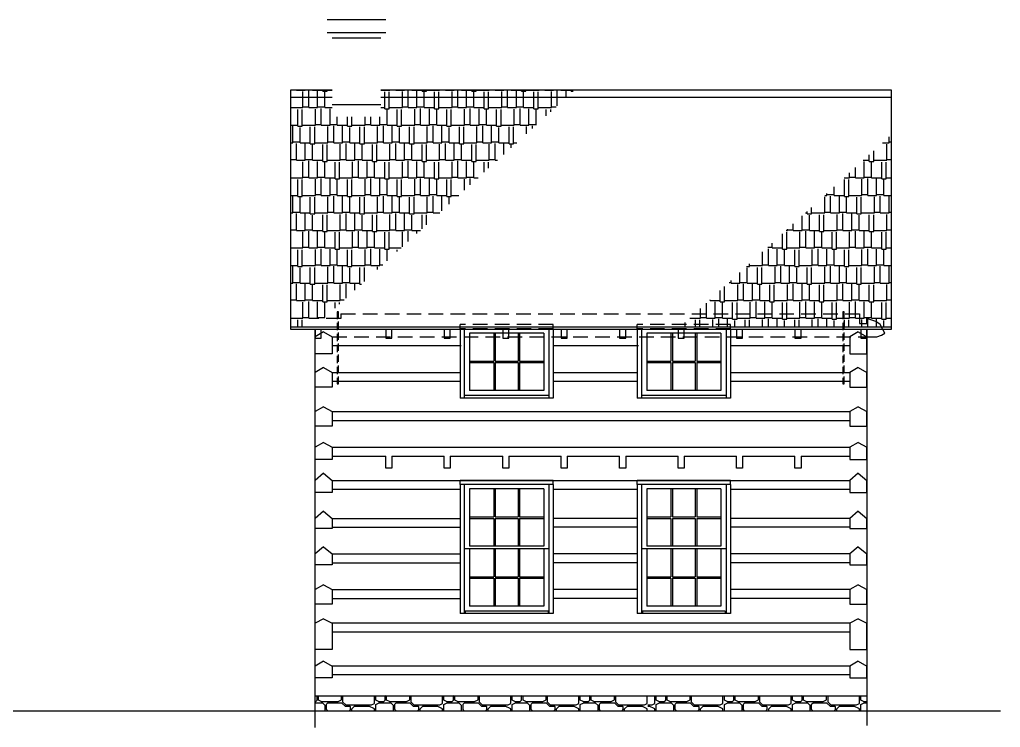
# Model space of a CAD drawing. Header units: inches. Extents: x 2562 to 6862, y -878 to 3696.
# Drawn here: x 5945.2 to 6347.8, y 3396.1 to 3686.5 of the extents above; entities that cross this region are included whole.
import ezdxf

# ---------------------------------------------------------------- set-up
doc = ezdxf.new("R2010")
doc.units = ezdxf.units.IN
doc.header["$LTSCALE"] = 48
doc.header["$MEASUREMENT"] = 0
doc.linetypes.add('HIDDEN2', pattern=[0.1875, 0.125, -0.0625])
doc.linetypes.add('Hidden4', pattern=[0.09375, 0.0625, -0.03125])
for name, color, linetype in [('A-Hatch', 9, 'Continuous'), ('A-p1', 9, 'Continuous'), ('A-p1-hatch', 9, 'Continuous'), ('A-p2', 200, 'Continuous'), ('A-p3', 1, 'Continuous'), ('A-p4', 2, 'Continuous'), ('A-p6', 3, 'Continuous'), ('A-p7', 42, 'Continuous'), ('A-Wall-N', 43, 'Continuous')]:
    doc.layers.add(name, color=color, linetype=linetype)

msp = doc.modelspace()

# ---------------------------------------------------------------- hatches: boundary and pattern name
at = {"layer": 'A-Hatch'}
h = msp.add_hatch(dxfattribs=at)
h.set_pattern_fill('AR-RSHKE', color=256, scale=0.6)
h.paths.add_polyline_path([(6169.84, 3654.76), (6093.49, 3654.76), (6093.49, 3646.64), (6073.49, 3646.64), (6073.49, 3654.76), (6056.49, 3654.76), (6056.49, 3560.31), (6066.14, 3560.31), (6066.49, 3560.63), (6066.49, 3563.84), (6070.01, 3563.84)])
h.paths.add_polyline_path([(6173.13, 3657.76), (6093.49, 3657.76), (6093.49, 3654.76), (6169.84, 3654.76)])
h.paths.add_polyline_path([(6073.49, 3657.76), (6056.49, 3657.76), (6056.49, 3654.76), (6073.49, 3654.76)])
h.paths.add_polyline_path([(6302.99, 3601.72), (6261.78, 3601.72), (6222.39, 3565.84), (6302.99, 3565.84)])
h.paths.add_polyline_path([(6302.99, 3639.24), (6261.78, 3601.72), (6302.99, 3601.72)])
h.paths.add_polyline_path([(6289.99, 3565.84), (6222.39, 3565.84), (6217.45, 3561.34), (6236.99, 3561.34), (6236.99, 3560.31), (6299.12, 3560.31), (6298.52, 3561.41), (6296.75, 3562.63), (6292.99, 3563.84), (6292.99, 3561.84), (6289.99, 3561.84)])
h.paths.add_polyline_path([(6302.99, 3565.84), (6289.99, 3565.84), (6289.99, 3561.84), (6292.99, 3561.84), (6292.99, 3563.84), (6296.75, 3562.63), (6298.52, 3561.41), (6299.12, 3560.31), (6302.99, 3560.31)])
h.paths.add_polyline_path([(6236.99, 3561.34), (6217.45, 3561.34), (6216.33, 3560.31), (6236.99, 3560.31)])
at = {"layer": 'A-p1-hatch'}
h = msp.add_hatch(dxfattribs=at)
h.set_pattern_fill('RRUB', color=256, scale=2.8)
h.set_pattern_definition([(0, (9834.67, 3315.422), (0, 28), [6.72, -21.28]), (135, (9834.67, 3315.422), (-2e-15, -28), [1.58392, -38.01406]), (90, (9833.55, 3316.542), (28, -2e-15), [3.08, -24.92]), (45, (9833.55, 3319.622), (2e-15, 28), [1.58392, -38.01406]), (0, (9834.67, 3320.742), (0, 28), [5.88, -22.12]), (153.43495, (9842.791, 3319.622), (28, 9e-08), [2.5044, -60.1055]), (90, (9842.79, 3316.822), (28, -2e-15), [2.8, -25.2]), (45, (9841.39, 3315.422), (2e-15, 28), [1.9799, -37.61808]), (0, (9844.75, 3317.662), (0, 28), [4.76, -23.24]), (153.43495, (9844.751, 3317.662), (28, 9e-08), [1.56525, -61.04466]), (90, (9843.35, 3318.362), (28, -2e-15), [3.08, -24.92]), (26.56505, (9843.351, 3321.442), (28, -9e-08), [1.56525, -61.04466]), (0, (9844.75, 3322.142), (0, 28), [4.76, -23.24]), (135, (9850.63, 3321.022), (-2e-15, -28), [1.58392, -38.01406]), (90, (9850.63, 3318.782), (28, -2e-15), [2.24, -25.76]), (45, (9849.51, 3317.662), (2e-15, 28), [1.58392, -38.01406]), (90, (9849.79, 3314.302), (28, -2e-15), [3.08, -24.92]), (26.56505, (9849.791, 3317.382), (28, -9e-08), [1.8783, -60.7316]), (0, (9851.47, 3318.222), (0, 28), [8.96, -19.04]), (135, (9860.99, 3317.662), (-2e-15, -28), [0.79196, -38.80602]), (90, (9860.99, 3314.582), (28, -2e-15), [3.08, -24.92]), (26.56505, (9859.871, 3314.022), (28, -9e-08), [1.2522, -61.3577]), (0, (9850.07, 3314.022), (0, 28), [9.8, -18.2]), (135, (9850.07, 3314.022), (-2e-15, -28), [0.39598, -39.202]), (0, (9851.75, 3318.782), (0, 28), [8.68, -19.32]), (135, (9851.75, 3318.782), (-2e-15, -28), [0.79196, -38.80602]), (90, (9851.19, 3319.342), (28, -2e-15), [2.24, -25.76]), (45, (9851.19, 3321.582), (2e-15, 28), [0.79196, -38.80602]), (0, (9851.75, 3322.142), (0, 28), [5.6, -22.4]), (135, (9858.75, 3320.742), (-2e-15, -28), [1.9799, -37.61808]), (0, (9858.75, 3320.742), (0, 28), [1.96, -26.04]), (135, (9860.99, 3320.462), (-2e-15, -28), [0.39598, -39.202]), (90, (9860.99, 3319.342), (28, -2e-15), [1.12, -26.88]), (45, (9860.43, 3318.782), (2e-15, 28), [0.79196, -38.80602]), (0, (9831.03, 3321.302), (0, 28), [10.64, -17.36]), (135, (9831.03, 3321.302), (-2e-15, -28), [1.58392, -38.01406]), (90, (9829.91, 3322.422), (28, -2e-15), [5.04, -22.96]), (45, (9829.91, 3327.462), (2e-15, 28), [0.79196, -38.80602]), (0, (9830.47, 3328.022), (0, 28), [9.8, -18.2]), (153.43495, (9842.791, 3326.762), (28, 9e-08), [2.81745, -59.79246]), (90, (9842.79, 3321.862), (28, -2e-15), [4.9, -23.1]), (26.56505, (9841.671, 3321.302), (28, -9e-08), [1.2522, -61.3577]), (0, (9844.47, 3322.702), (0, 28), [2.24, -25.76]), (153.43495, (9844.471, 3322.702), (28, 9e-08), [1.2522, -61.3577]), (90, (9843.35, 3323.262), (28, -2e-15), [1.68, -26.32]), (63.43495, (9843.351, 3324.942), (-9e-08, 28), [0.6261, -61.9838]), (0, (9843.63, 3325.502), (0, 28), [3.08, -24.92]), (135, (9847.27, 3324.942), (-2e-15, -28), [0.79196, -38.80602]), (90, (9847.27, 3323.262), (28, -2e-15), [1.68, -26.32]), (45, (9846.71, 3322.702), (2e-15, 28), [0.79196, -38.80602]), (153.43495, (9848.951, 3322.702), (28, 9e-08), [1.2522, -61.3577]), (90, (9847.83, 3323.262), (28, -2e-15), [7.616, -20.384]), (45, (9847.83, 3330.878), (2e-15, 28), [1.10876, -38.48923]), (0, (9848.615, 3331.662), (0, 28), [1.456, -26.544]), (153.43495, (9856.418, 3328.489), (28, 9e-08), [7.09579, -55.51412]), (116.56505, (9857.351, 3326.622), (-9e-08, -28), [2.087, -60.5229]), (90, (9857.35, 3323.402), (28, -2e-15), [3.22, -24.78]), (26.56505, (9855.951, 3322.702), (28, -9e-08), [1.56525, -61.04466]), (0, (9848.95, 3322.702), (0, 28), [7, -21]), (0, (9845.31, 3326.062), (0, 28), [1.51105, -26.48895]), (45, (9846.822, 3326.062), (2e-15, 28), [0.6349, -38.96308]), (90, (9847.27, 3326.51), (28, -2e-15), [4.57252, -23.42748]), (135, (9847.27, 3331.084), (-2e-15, -28), [0.81817, -38.77982]), (0, (9838.31, 3331.662), (0, 28), [8.38147, -19.61853]), (45, (9837.47, 3330.822), (2e-15, 28), [1.18794, -38.41004]), (90, (9837.47, 3329.113), (28, -2e-15), [1.7094, -26.2906]), (135, (9838.002, 3328.582), (-2e-15, -28), [0.75039, -38.8476]), (0, (9838.002, 3328.582), (0, 28), [2.2694, -25.7306]), (153.43495, (9845.311, 3326.062), (28, 9e-08), [5.6349, -56.97501]), (0, (9834.67, 3328.582), (0, 28), [1.68, -26.32]), (45, (9836.35, 3328.582), (2e-15, 28), [0.79196, -38.80602]), (90, (9836.91, 3329.142), (28, -2e-15), [1.96, -26.04]), (45, (9836.91, 3331.102), (2e-15, 28), [1.9799, -37.61808]), (90, (9838.31, 3332.502), (28, -2e-15), [1.4, -26.6]), (153.43495, (9838.311, 3333.902), (28, 9e-08), [1.2522, -61.3577]), (0, (9834.11, 3334.462), (0, 28), [3.08, -24.92]), (45, (9833.27, 3333.622), (2e-15, 28), [1.18794, -38.41004]), (90, (9833.27, 3329.282), (28, -2e-15), [4.34, -23.66]), (153.43495, (9834.671, 3328.582), (28, 9e-08), [1.56525, -61.04466]), (135, (9839.15, 3332.222), (-2e-15, -28), [0.39598, -39.202]), (0, (9839.15, 3332.222), (0, 28), [9.8, -18.2]), (26.56505, (9848.951, 3332.222), (28, -9e-08), [1.2522, -61.3577]), (90, (9850.07, 3332.782), (28, -2e-15), [3.08, -24.92]), (135, (9850.07, 3335.862), (-2e-15, -28), [0.79196, -38.80602]), (0, (9840.55, 3336.422), (0, 28), [8.96, -19.04]), (26.56505, (9838.871, 3335.582), (28, -9e-08), [1.8783, -60.7316]), (90, (9838.87, 3332.502), (28, -2e-15), [3.08, -24.92]), (0, (9857.35, 3328.582), (0, 28), [2.24, -25.76]), (153.43495, (9857.351, 3328.582), (28, 9e-08), [7.51319, -55.09671]), (90, (9850.63, 3331.942), (28, -2e-15), [5.6, -22.4]), (45, (9850.63, 3337.542), (2e-15, 28), [0.79196, -38.80602]), (0, (9851.19, 3338.102), (0, 28), [8.12, -19.88]), (153.43495, (9860.711, 3337.402), (28, 9e-08), [1.56525, -61.04466]), (90, (9860.71, 3329.702), (28, -2e-15), [7.7, -20.3]), (45, (9859.59, 3328.582), (2e-15, 28), [1.58392, -38.01406]), (0, (9834.39, 3335.022), (0, 28), [2.52, -25.48]), (153.43495, (9834.391, 3335.022), (28, 9e-08), [1.2522, -61.3577]), (90, (9833.27, 3335.582), (28, -2e-15), [1.96, -26.04]), (26.56505, (9833.271, 3337.542), (28, -9e-08), [1.2522, -61.3577]), (0, (9834.39, 3338.102), (0, 28), [6.58595, -21.41405]), (135, (9841.39, 3337.688), (-2e-15, -28), [0.58555, -39.01243]), (90, (9841.39, 3337.262), (28, -2e-15), [0.42595, -27.57405]), (26.56505, (9836.911, 3335.022), (28, -9e-08), [5.0088, -57.60111]), (0, (9828.51, 3338.662), (0, 28), [12.04, -15.96]), (135, (9828.51, 3338.662), (-2e-15, -28), [0.79196, -38.80602]), (90, (9827.95, 3339.222), (28, -2e-15), [1.12, -26.88]), (45, (9827.95, 3340.342), (2e-15, 28), [1.58392, -38.01406]), (0, (9829.07, 3341.462), (0, 28), [2.8, -25.2]), (26.56505, (9831.871, 3341.462), (28, -9e-08), [3.1305, -59.4794]), (0, (9834.67, 3342.862), (0, 28), [5.04, -22.96]), (153.43495, (9841.391, 3342.022), (28, 9e-08), [1.8783, -60.7316]), (90, (9841.39, 3339.502), (28, -2e-15), [2.52, -25.48]), (45, (9840.55, 3338.662), (2e-15, 28), [1.18794, -38.41004]), (153.43495, (9843.351, 3336.982), (28, 9e-08), [1.56525, -61.04466]), (90, (9841.95, 3337.682), (28, -2e-15), [5.74, -22.26]), (45, (9841.95, 3343.422), (2e-15, 28), [2.37588, -37.2221]), (0, (9843.63, 3345.102), (0, 28), [4.76, -23.24]), (135, (9849.23, 3344.262), (-2e-15, -28), [1.18794, -38.41004]), (90, (9849.23, 3342.302), (28, -2e-15), [1.96, -26.04]), (135, (9850.07, 3341.462), (-2e-15, -28), [1.18794, -38.41004]), (90, (9850.07, 3337.822), (28, -2e-15), [3.64, -24.36]), (45, (9849.23, 3336.982), (2e-15, 28), [1.18794, -38.41004]), (0, (9843.35, 3336.982), (0, 28), [5.88, -22.12]), (153.43495, (9852.311, 3338.662), (28, 9e-08), [1.8783, -60.7316]), (90, (9850.63, 3339.502), (28, -2e-15), [1.12, -26.88]), (45, (9850.63, 3340.622), (2e-15, 28), [1.18794, -38.41004]), (0, (9851.47, 3341.462), (0, 28), [3.64, -24.36]), (116.56505, (9855.391, 3340.902), (-9e-08, -28), [0.6261, -61.9838]), (90, (9855.39, 3339.502), (28, -2e-15), [1.4, -26.6]), (45, (9854.55, 3338.662), (2e-15, 28), [1.18794, -38.41004]), (0, (9852.31, 3338.662), (0, 28), [2.24, -25.76])])
h.paths.add_polyline_path([(6198.86, 3409.19), (6202.96, 3409.05), (6202.96, 3402.86), (6066.49, 3402.86), (6066.49, 3409.09)])
h = msp.add_hatch(dxfattribs=at)
h.set_pattern_fill('RRUB', color=256, scale=2.8)
h.set_pattern_definition([(0, (9921.796, 3315.422), (0, 28), [6.72, -21.28]), (135, (9921.796, 3315.422), (-2e-15, -28), [1.58392, -38.01406]), (90, (9920.676, 3316.542), (28, -2e-15), [3.08, -24.92]), (45, (9920.676, 3319.622), (2e-15, 28), [1.58392, -38.01406]), (0, (9921.796, 3320.742), (0, 28), [5.88, -22.12]), (153.43495, (9929.916, 3319.622), (28, 9e-08), [2.5044, -60.1055]), (90, (9929.916, 3316.822), (28, -2e-15), [2.8, -25.2]), (45, (9928.516, 3315.422), (2e-15, 28), [1.9799, -37.61808]), (0, (9931.876, 3317.662), (0, 28), [4.76, -23.24]), (153.43495, (9931.876, 3317.662), (28, 9e-08), [1.56525, -61.04466]), (90, (9930.476, 3318.362), (28, -2e-15), [3.08, -24.92]), (26.56505, (9930.476, 3321.442), (28, -9e-08), [1.56525, -61.04466]), (0, (9931.876, 3322.142), (0, 28), [4.76, -23.24]), (135, (9937.756, 3321.022), (-2e-15, -28), [1.58392, -38.01406]), (90, (9937.756, 3318.782), (28, -2e-15), [2.24, -25.76]), (45, (9936.636, 3317.662), (2e-15, 28), [1.58392, -38.01406]), (90, (9936.916, 3314.302), (28, -2e-15), [3.08, -24.92]), (26.56505, (9936.916, 3317.382), (28, -9e-08), [1.8783, -60.7316]), (0, (9938.596, 3318.222), (0, 28), [8.96, -19.04]), (135, (9948.116, 3317.662), (-2e-15, -28), [0.79196, -38.80602]), (90, (9948.116, 3314.582), (28, -2e-15), [3.08, -24.92]), (26.56505, (9946.996, 3314.022), (28, -9e-08), [1.2522, -61.3577]), (0, (9937.196, 3314.022), (0, 28), [9.8, -18.2]), (135, (9937.196, 3314.022), (-2e-15, -28), [0.39598, -39.202]), (0, (9938.876, 3318.782), (0, 28), [8.68, -19.32]), (135, (9938.876, 3318.782), (-2e-15, -28), [0.79196, -38.80602]), (90, (9938.316, 3319.342), (28, -2e-15), [2.24, -25.76]), (45, (9938.316, 3321.582), (2e-15, 28), [0.79196, -38.80602]), (0, (9938.876, 3322.142), (0, 28), [5.6, -22.4]), (135, (9945.876, 3320.742), (-2e-15, -28), [1.9799, -37.61808]), (0, (9945.876, 3320.742), (0, 28), [1.96, -26.04]), (135, (9948.116, 3320.462), (-2e-15, -28), [0.39598, -39.202]), (90, (9948.116, 3319.342), (28, -2e-15), [1.12, -26.88]), (45, (9947.556, 3318.782), (2e-15, 28), [0.79196, -38.80602]), (0, (9918.156, 3321.302), (0, 28), [10.64, -17.36]), (135, (9918.156, 3321.302), (-2e-15, -28), [1.58392, -38.01406]), (90, (9917.036, 3322.422), (28, -2e-15), [5.04, -22.96]), (45, (9917.036, 3327.462), (2e-15, 28), [0.79196, -38.80602]), (0, (9917.596, 3328.022), (0, 28), [9.8, -18.2]), (153.43495, (9929.916, 3326.762), (28, 9e-08), [2.81745, -59.79246]), (90, (9929.916, 3321.862), (28, -2e-15), [4.9, -23.1]), (26.56505, (9928.796, 3321.302), (28, -9e-08), [1.2522, -61.3577]), (0, (9931.596, 3322.702), (0, 28), [2.24, -25.76]), (153.43495, (9931.596, 3322.702), (28, 9e-08), [1.2522, -61.3577]), (90, (9930.476, 3323.262), (28, -2e-15), [1.68, -26.32]), (63.43495, (9930.476, 3324.942), (-9e-08, 28), [0.6261, -61.9838]), (0, (9930.756, 3325.502), (0, 28), [3.08, -24.92]), (135, (9934.396, 3324.942), (-2e-15, -28), [0.79196, -38.80602]), (90, (9934.396, 3323.262), (28, -2e-15), [1.68, -26.32]), (45, (9933.836, 3322.702), (2e-15, 28), [0.79196, -38.80602]), (153.43495, (9936.076, 3322.702), (28, 9e-08), [1.2522, -61.3577]), (90, (9934.956, 3323.262), (28, -2e-15), [7.616, -20.384]), (45, (9934.956, 3330.878), (2e-15, 28), [1.10876, -38.48923]), (0, (9935.74, 3331.662), (0, 28), [1.456, -26.544]), (153.43495, (9943.543, 3328.489), (28, 9e-08), [7.09579, -55.51412]), (116.56505, (9944.476, 3326.622), (-9e-08, -28), [2.087, -60.5229]), (90, (9944.476, 3323.402), (28, -2e-15), [3.22, -24.78]), (26.56505, (9943.076, 3322.702), (28, -9e-08), [1.56525, -61.04466]), (0, (9936.076, 3322.702), (0, 28), [7, -21]), (0, (9932.436, 3326.062), (0, 28), [1.51105, -26.48895]), (45, (9933.947, 3326.062), (2e-15, 28), [0.6349, -38.96308]), (90, (9934.396, 3326.51), (28, -2e-15), [4.57252, -23.42748]), (135, (9934.396, 3331.084), (-2e-15, -28), [0.81817, -38.77982]), (0, (9925.436, 3331.662), (0, 28), [8.38147, -19.61853]), (45, (9924.596, 3330.822), (2e-15, 28), [1.18794, -38.41004]), (90, (9924.596, 3329.113), (28, -2e-15), [1.7094, -26.2906]), (135, (9925.127, 3328.582), (-2e-15, -28), [0.75039, -38.8476]), (0, (9925.127, 3328.582), (0, 28), [2.2694, -25.7306]), (153.43495, (9932.436, 3326.062), (28, 9e-08), [5.6349, -56.97501]), (0, (9921.796, 3328.582), (0, 28), [1.68, -26.32]), (45, (9923.476, 3328.582), (2e-15, 28), [0.79196, -38.80602]), (90, (9924.036, 3329.142), (28, -2e-15), [1.96, -26.04]), (45, (9924.036, 3331.102), (2e-15, 28), [1.9799, -37.61808]), (90, (9925.436, 3332.502), (28, -2e-15), [1.4, -26.6]), (153.43495, (9925.436, 3333.902), (28, 9e-08), [1.2522, -61.3577]), (0, (9921.236, 3334.462), (0, 28), [3.08, -24.92]), (45, (9920.396, 3333.622), (2e-15, 28), [1.18794, -38.41004]), (90, (9920.396, 3329.282), (28, -2e-15), [4.34, -23.66]), (153.43495, (9921.796, 3328.582), (28, 9e-08), [1.56525, -61.04466]), (135, (9926.276, 3332.222), (-2e-15, -28), [0.39598, -39.202]), (0, (9926.276, 3332.222), (0, 28), [9.8, -18.2]), (26.56505, (9936.076, 3332.222), (28, -9e-08), [1.2522, -61.3577]), (90, (9937.196, 3332.782), (28, -2e-15), [3.08, -24.92]), (135, (9937.196, 3335.862), (-2e-15, -28), [0.79196, -38.80602]), (0, (9927.676, 3336.422), (0, 28), [8.96, -19.04]), (26.56505, (9925.996, 3335.582), (28, -9e-08), [1.8783, -60.7316]), (90, (9925.996, 3332.502), (28, -2e-15), [3.08, -24.92]), (0, (9944.476, 3328.582), (0, 28), [2.24, -25.76]), (153.43495, (9944.476, 3328.582), (28, 9e-08), [7.51319, -55.09671]), (90, (9937.756, 3331.942), (28, -2e-15), [5.6, -22.4]), (45, (9937.756, 3337.542), (2e-15, 28), [0.79196, -38.80602]), (0, (9938.316, 3338.102), (0, 28), [8.12, -19.88]), (153.43495, (9947.836, 3337.402), (28, 9e-08), [1.56525, -61.04466]), (90, (9947.836, 3329.702), (28, -2e-15), [7.7, -20.3]), (45, (9946.716, 3328.582), (2e-15, 28), [1.58392, -38.01406]), (0, (9921.516, 3335.022), (0, 28), [2.52, -25.48]), (153.43495, (9921.516, 3335.022), (28, 9e-08), [1.2522, -61.3577]), (90, (9920.396, 3335.582), (28, -2e-15), [1.96, -26.04]), (26.56505, (9920.396, 3337.542), (28, -9e-08), [1.2522, -61.3577]), (0, (9921.516, 3338.102), (0, 28), [6.58595, -21.41405]), (135, (9928.516, 3337.688), (-2e-15, -28), [0.58555, -39.01243]), (90, (9928.516, 3337.262), (28, -2e-15), [0.42595, -27.57405]), (26.56505, (9924.036, 3335.022), (28, -9e-08), [5.0088, -57.60111]), (0, (9915.636, 3338.662), (0, 28), [12.04, -15.96]), (135, (9915.636, 3338.662), (-2e-15, -28), [0.79196, -38.80602]), (90, (9915.076, 3339.222), (28, -2e-15), [1.12, -26.88]), (45, (9915.076, 3340.342), (2e-15, 28), [1.58392, -38.01406]), (0, (9916.196, 3341.462), (0, 28), [2.8, -25.2]), (26.56505, (9918.996, 3341.462), (28, -9e-08), [3.1305, -59.4794]), (0, (9921.796, 3342.862), (0, 28), [5.04, -22.96]), (153.43495, (9928.516, 3342.022), (28, 9e-08), [1.8783, -60.7316]), (90, (9928.516, 3339.502), (28, -2e-15), [2.52, -25.48]), (45, (9927.676, 3338.662), (2e-15, 28), [1.18794, -38.41004]), (153.43495, (9930.476, 3336.982), (28, 9e-08), [1.56525, -61.04466]), (90, (9929.076, 3337.682), (28, -2e-15), [5.74, -22.26]), (45, (9929.076, 3343.422), (2e-15, 28), [2.37588, -37.2221]), (0, (9930.756, 3345.102), (0, 28), [4.76, -23.24]), (135, (9936.356, 3344.262), (-2e-15, -28), [1.18794, -38.41004]), (90, (9936.356, 3342.302), (28, -2e-15), [1.96, -26.04]), (135, (9937.196, 3341.462), (-2e-15, -28), [1.18794, -38.41004]), (90, (9937.196, 3337.822), (28, -2e-15), [3.64, -24.36]), (45, (9936.356, 3336.982), (2e-15, 28), [1.18794, -38.41004]), (0, (9930.476, 3336.982), (0, 28), [5.88, -22.12]), (153.43495, (9939.436, 3338.662), (28, 9e-08), [1.8783, -60.7316]), (90, (9937.756, 3339.502), (28, -2e-15), [1.12, -26.88]), (45, (9937.756, 3340.622), (2e-15, 28), [1.18794, -38.41004]), (0, (9938.596, 3341.462), (0, 28), [3.64, -24.36]), (116.56505, (9942.516, 3340.902), (-9e-08, -28), [0.6261, -61.9838]), (90, (9942.516, 3339.502), (28, -2e-15), [1.4, -26.6]), (45, (9941.676, 3338.662), (2e-15, 28), [1.18794, -38.41004]), (0, (9939.436, 3338.662), (0, 28), [2.24, -25.76])])
h.paths.add_polyline_path([(6285.99, 3409.19), (6292.99, 3409.05), (6292.99, 3402.86), (6203.1, 3402.86), (6203.1, 3409.09)])

# ---------------------------------------------------------------- linework, layer by layer
at = {"layer": 'A-p1'}
for p, q in [((6056.49, 3654.76), (6073.49, 3654.76)), ((6093.49, 3654.76), (6302.99, 3654.76)), ((6073.49, 3651.64), (6093.49, 3651.64)), ((6139.8, 3557.84), (6139.8, 3546.38)), ((6140.42, 3557.84), (6140.42, 3546.38)), ((6149.8, 3557.84), (6149.8, 3546.38)), ((6150.42, 3557.84), (6150.42, 3546.38)), ((6212.55, 3557.84), (6212.55, 3546.38)), ((6213.17, 3557.84), (6213.17, 3546.38)), ((6222.55, 3557.84), (6222.55, 3546.38)), ((6223.17, 3557.84), (6223.17, 3546.38)), ((6129.86, 3546.38), (6139.8, 3546.38)), ((6129.86, 3545.75), (6139.8, 3545.75)), ((6139.8, 3545.75), (6139.8, 3534.29)), ((6140.42, 3546.38), (6149.8, 3546.38)), ((6140.42, 3545.75), (6140.42, 3534.29)), ((6140.42, 3545.75), (6149.8, 3545.75)), ((6149.8, 3545.75), (6149.8, 3534.29)), ((6150.42, 3546.38), (6160.36, 3546.38)), ((6150.42, 3545.75), (6150.42, 3534.29)), ((6150.42, 3545.75), (6160.36, 3545.75)), ((6202.61, 3546.38), (6212.55, 3546.38)), ((6202.61, 3545.75), (6212.55, 3545.75)), ((6212.55, 3545.75), (6212.55, 3534.29)), ((6213.17, 3546.38), (6222.55, 3546.38)), ((6213.17, 3545.75), (6213.17, 3534.29)), ((6213.17, 3545.75), (6222.55, 3545.75)), ((6222.55, 3545.75), (6222.55, 3534.29)), ((6223.17, 3546.38), (6233.11, 3546.38)), ((6223.17, 3545.75), (6223.17, 3534.29)), ((6223.17, 3545.75), (6233.11, 3545.75)), ((6139.8, 3493.94), (6139.8, 3482.48)), ((6140.42, 3493.94), (6140.42, 3482.48)), ((6149.8, 3493.94), (6149.8, 3482.48)), ((6150.42, 3493.94), (6150.42, 3482.48)), ((6212.55, 3493.94), (6212.55, 3482.48)), ((6213.17, 3493.94), (6213.17, 3482.48)), ((6222.55, 3493.94), (6222.55, 3482.48)), ((6223.17, 3493.94), (6223.17, 3482.48)), ((6129.86, 3482.48), (6139.8, 3482.48)), ((6129.86, 3481.85), (6139.8, 3481.85)), ((6139.8, 3481.85), (6139.8, 3470.39)), ((6140.42, 3482.48), (6149.8, 3482.48)), ((6140.42, 3481.85), (6140.42, 3470.39)), ((6140.42, 3481.85), (6149.8, 3481.85)), ((6149.8, 3481.85), (6149.8, 3470.39)), ((6150.42, 3482.48), (6160.36, 3482.48)), ((6150.42, 3481.85), (6150.42, 3470.39)), ((6150.42, 3481.85), (6160.36, 3481.85)), ((6202.61, 3482.48), (6212.55, 3482.48)), ((6202.61, 3481.85), (6212.55, 3481.85)), ((6212.55, 3481.85), (6212.55, 3470.39)), ((6213.17, 3482.48), (6222.55, 3482.48)), ((6213.17, 3481.85), (6213.17, 3470.39)), ((6213.17, 3481.85), (6222.55, 3481.85)), ((6222.55, 3481.85), (6222.55, 3470.39)), ((6223.17, 3482.48), (6233.11, 3482.48)), ((6223.17, 3481.85), (6223.17, 3470.39)), ((6223.17, 3481.85), (6233.11, 3481.85)), ((6139.8, 3469.39), (6139.8, 3457.93)), ((6140.42, 3469.39), (6140.42, 3457.93)), ((6149.8, 3469.39), (6149.8, 3457.93)), ((6150.42, 3469.39), (6150.42, 3457.93)), ((6212.55, 3469.39), (6212.55, 3457.93)), ((6213.17, 3469.39), (6213.17, 3457.93)), ((6222.55, 3469.39), (6222.55, 3457.93)), ((6223.17, 3469.39), (6223.17, 3457.93)), ((6129.86, 3457.93), (6139.8, 3457.93)), ((6129.86, 3457.3), (6139.8, 3457.3)), ((6139.8, 3457.3), (6139.8, 3445.84)), ((6140.42, 3457.93), (6149.8, 3457.93)), ((6140.42, 3457.3), (6140.42, 3445.84)), ((6140.42, 3457.3), (6149.8, 3457.3)), ((6149.8, 3457.3), (6149.8, 3445.84)), ((6150.42, 3457.93), (6160.36, 3457.93)), ((6150.42, 3457.3), (6150.42, 3445.84)), ((6150.42, 3457.3), (6160.36, 3457.3)), ((6202.61, 3457.93), (6212.55, 3457.93)), ((6202.61, 3457.3), (6212.55, 3457.3)), ((6212.55, 3457.3), (6212.55, 3445.84)), ((6213.17, 3457.93), (6222.55, 3457.93)), ((6213.17, 3457.3), (6213.17, 3445.84)), ((6213.17, 3457.3), (6222.55, 3457.3)), ((6222.55, 3457.3), (6222.55, 3445.84)), ((6223.17, 3457.93), (6233.11, 3457.93)), ((6223.17, 3457.3), (6223.17, 3445.84)), ((6223.17, 3457.3), (6233.11, 3457.3))]:
    msp.add_line(p, q, dxfattribs=at)
at = {"layer": 'A-p1', "linetype": 'Hidden4'}
for points in [[(6075.56, 3537.08), (6076.06, 3537.08), (6076.06, 3566.56), (6075.56, 3566.56)], [(6283.14, 3537.08), (6283.64, 3537.08), (6283.64, 3566.56), (6283.14, 3566.56)]]:
    msp.add_lwpolyline(points, close=True, dxfattribs=at)
at = {"layer": 'A-p2'}
msp.add_line((6302.99, 3559.31), (6056.49, 3559.31), dxfattribs=at)
at = {"layer": 'A-p3'}
for p, q in [((6071.49, 3686.51), (6095.49, 3686.51)), ((6071.49, 3681.26), (6095.49, 3681.26)), ((6093.49, 3678.96), (6073.49, 3678.96)), ((6127.74, 3559.59), (6127.74, 3531.14)), ((6162.49, 3559.59), (6162.49, 3531.14)), ((6200.49, 3559.59), (6200.49, 3531.14)), ((6235.24, 3559.59), (6235.24, 3531.14)), ((6129.86, 3557.84), (6129.86, 3534.29)), ((6160.36, 3557.84), (6129.86, 3557.84)), ((6160.36, 3557.84), (6160.36, 3534.29)), ((6202.61, 3557.84), (6202.61, 3534.29)), ((6233.11, 3557.84), (6202.61, 3557.84)), ((6233.11, 3557.84), (6233.11, 3534.29)), ((6073.49, 3552.74), (6126.49, 3552.74)), ((6164.24, 3552.74), (6199.24, 3552.74)), ((6236.99, 3552.74), (6285.99, 3552.74)), ((6073.49, 3541.74), (6125.99, 3541.74)), ((6164.24, 3541.74), (6198.74, 3541.74)), ((6236.99, 3541.74), (6285.99, 3541.74)), ((6073.49, 3538.14), (6125.99, 3538.14)), ((6164.24, 3538.14), (6198.74, 3538.14)), ((6236.99, 3538.14), (6285.99, 3538.14)), ((6162.49, 3532.29), (6127.74, 3532.29)), ((6160.36, 3534.29), (6129.86, 3534.29)), ((6235.24, 3532.29), (6200.49, 3532.29)), ((6233.11, 3534.29), (6202.61, 3534.29)), ((6073.49, 3525.64), (6285.99, 3525.64)), ((6073.49, 3522.04), (6285.99, 3522.04)), ((6073.49, 3511.04), (6285.99, 3511.04)), ((6073.49, 3507.44), (6095.49, 3507.44)), ((6097.99, 3507.44), (6119.49, 3507.44)), ((6121.99, 3507.44), (6143.49, 3507.44)), ((6145.99, 3507.44), (6167.49, 3507.44)), ((6169.99, 3507.44), (6191.49, 3507.44)), ((6193.99, 3507.44), (6215.49, 3507.44)), ((6217.99, 3507.44), (6239.49, 3507.44)), ((6241.99, 3507.44), (6263.49, 3507.44)), ((6265.99, 3507.44), (6285.99, 3507.44)), ((6073.49, 3497.44), (6285.99, 3497.44)), ((6164.24, 3495.69), (6125.99, 3495.69)), ((6127.74, 3495.69), (6127.74, 3442.84)), ((6162.49, 3495.69), (6162.49, 3442.84)), ((6236.99, 3495.69), (6198.74, 3495.69)), ((6200.49, 3495.69), (6200.49, 3442.84)), ((6235.24, 3495.69), (6235.24, 3442.84)), ((6073.49, 3493.84), (6125.99, 3493.84)), ((6129.86, 3493.94), (6129.86, 3470.39)), ((6160.36, 3493.94), (6129.86, 3493.94)), ((6160.36, 3493.94), (6160.36, 3470.39)), ((6164.24, 3493.84), (6198.74, 3493.84)), ((6202.61, 3493.94), (6202.61, 3470.39)), ((6233.11, 3493.94), (6202.61, 3493.94)), ((6233.11, 3493.94), (6233.11, 3470.39)), ((6236.99, 3493.84), (6285.99, 3493.84)), ((6073.49, 3481.84), (6125.99, 3481.84)), ((6198.74, 3481.84), (6164.24, 3481.84)), ((6285.99, 3481.84), (6236.99, 3481.84)), ((6073.49, 3478.24), (6125.99, 3478.24)), ((6198.74, 3478.24), (6164.24, 3478.24)), ((6285.99, 3478.24), (6236.99, 3478.24)), ((6073.49, 3467.24), (6125.99, 3467.24)), ((6162.49, 3469.39), (6127.74, 3469.39)), ((6160.36, 3470.39), (6129.86, 3470.39)), ((6129.86, 3469.39), (6129.86, 3445.84)), ((6160.36, 3469.39), (6160.36, 3445.84)), ((6198.74, 3467.24), (6164.24, 3467.24)), ((6235.24, 3469.39), (6200.49, 3469.39)), ((6233.11, 3470.39), (6202.61, 3470.39)), ((6202.61, 3469.39), (6202.61, 3445.84)), ((6233.11, 3469.39), (6233.11, 3445.84)), ((6285.99, 3467.24), (6236.99, 3467.24)), ((6073.49, 3463.64), (6125.99, 3463.64)), ((6198.74, 3463.64), (6164.24, 3463.64)), ((6285.99, 3463.64), (6236.99, 3463.64)), ((6073.49, 3452.64), (6125.99, 3452.64)), ((6198.74, 3452.64), (6164.24, 3452.64)), ((6285.99, 3452.64), (6236.99, 3452.64)), ((6073.49, 3449.04), (6125.99, 3449.04)), ((6198.74, 3449.04), (6164.24, 3449.04)), ((6285.99, 3449.04), (6236.99, 3449.04)), ((6162.11, 3443.84), (6128.11, 3443.84)), ((6160.36, 3445.84), (6129.86, 3445.84)), ((6234.86, 3443.84), (6200.86, 3443.84)), ((6233.11, 3445.84), (6202.61, 3445.84))]:
    msp.add_line(p, q, dxfattribs=at)
at = {"layer": 'A-p3', "linetype": 'HIDDEN2'}
for p, q in [((6077.08, 3563.84), (6066.49, 3563.84)), ((6077.08, 3565.84), (6289.99, 3565.84)), ((6077.08, 3565.84), (6077.08, 3563.84)), ((6289.99, 3565.84), (6289.99, 3561.84)), ((6164.24, 3561.34), (6125.99, 3561.34)), ((6125.99, 3559.31), (6125.99, 3561.34)), ((6164.24, 3559.59), (6125.99, 3559.59)), ((6164.24, 3559.31), (6164.24, 3561.34)), ((6236.99, 3561.34), (6198.74, 3561.34)), ((6198.74, 3559.31), (6198.74, 3561.34)), ((6236.99, 3559.59), (6198.74, 3559.59)), ((6236.99, 3559.31), (6236.99, 3561.34)), ((6073.49, 3556.34), (6292.99, 3556.34))]:
    msp.add_line(p, q, dxfattribs=at)
msp.add_lwpolyline([(6289.99, 3561.84), (6292.99, 3561.84), (6292.99, 3563.84)], dxfattribs=at)
at = {"layer": 'A-p3'}
for points in [[(6097.99, 3507.44), (6097.99, 3502.44), (6095.49, 3502.44), (6095.49, 3507.44)], [(6121.99, 3507.44), (6121.99, 3502.44), (6119.49, 3502.44), (6119.49, 3507.44)], [(6145.99, 3507.44), (6145.99, 3502.44), (6143.49, 3502.44), (6143.49, 3507.44)], [(6169.99, 3507.44), (6169.99, 3502.44), (6167.49, 3502.44), (6167.49, 3507.44)], [(6193.99, 3507.44), (6193.99, 3502.44), (6191.49, 3502.44), (6191.49, 3507.44)], [(6217.99, 3507.44), (6217.99, 3502.44), (6215.49, 3502.44), (6215.49, 3507.44)], [(6241.99, 3507.44), (6241.99, 3502.44), (6239.49, 3502.44), (6239.49, 3507.44)], [(6265.99, 3507.44), (6265.99, 3502.44), (6263.49, 3502.44), (6263.49, 3507.44)]]:
    msp.add_lwpolyline(points, dxfattribs=at)
at = {"layer": 'A-p4'}
for p, q in [((6125.99, 3559.31), (6125.99, 3531.14)), ((6164.24, 3559.31), (6164.24, 3531.14)), ((6198.74, 3559.31), (6198.74, 3531.14)), ((6236.99, 3559.31), (6236.99, 3531.14)), ((6164.24, 3531.14), (6125.99, 3531.14)), ((6236.99, 3531.14), (6198.74, 3531.14)), ((6164.24, 3497.44), (6125.99, 3497.44)), ((6125.99, 3495.69), (6125.99, 3497.44)), ((6125.99, 3495.69), (6125.99, 3442.84)), ((6164.24, 3495.69), (6164.24, 3497.44)), ((6164.24, 3495.69), (6164.24, 3442.84)), ((6236.99, 3497.44), (6198.74, 3497.44)), ((6198.74, 3495.69), (6198.74, 3497.44)), ((6198.74, 3495.69), (6198.74, 3442.84)), ((6236.99, 3495.69), (6236.99, 3497.44)), ((6236.99, 3495.69), (6236.99, 3442.84)), ((6164.24, 3442.84), (6125.99, 3442.84)), ((6128.11, 3443.84), (6128.11, 3442.84)), ((6162.11, 3443.84), (6162.11, 3442.84)), ((6236.99, 3442.84), (6198.74, 3442.84)), ((6200.86, 3443.84), (6200.86, 3442.84)), ((6234.86, 3443.84), (6234.86, 3442.84))]:
    msp.add_line(p, q, dxfattribs=at)
for points in [[(6066.49, 3559.31), (6066.49, 3555.82), (6068.99, 3555.82), (6068.99, 3559.31)], [(6095.49, 3559.31), (6095.49, 3555.82), (6097.99, 3555.82), (6097.99, 3559.31)], [(6119.49, 3559.31), (6119.49, 3555.82), (6121.99, 3555.82), (6121.99, 3559.31)], [(6143.49, 3559.31), (6143.49, 3555.82), (6145.99, 3555.82), (6145.99, 3559.31)], [(6167.49, 3559.31), (6167.49, 3555.82), (6169.99, 3555.82), (6169.99, 3559.31)], [(6191.49, 3559.31), (6191.49, 3555.82), (6193.99, 3555.82), (6193.99, 3559.31)], [(6215.49, 3559.31), (6215.49, 3555.82), (6217.99, 3555.82), (6217.99, 3559.31)], [(6239.49, 3559.31), (6239.49, 3555.82), (6241.99, 3555.82), (6241.99, 3559.31)], [(6263.49, 3559.31), (6263.49, 3555.82), (6265.99, 3555.82), (6265.99, 3559.31)], [(6290.49, 3559.31), (6290.49, 3555.82), (6292.99, 3555.82), (6292.99, 3559.31)]]:
    msp.add_lwpolyline(points, dxfattribs=at)
at = {"layer": 'A-p6'}
for p, q in [((6056.49, 3559.31), (6056.49, 3657.76)), ((6056.49, 3657.76), (6073.49, 3657.76)), ((6093.49, 3657.76), (6302.99, 3657.76)), ((6302.99, 3657.76), (6302.99, 3559.31)), ((6302.99, 3560.31), (6056.49, 3560.31)), ((6066.49, 3396.09), (6066.49, 3559.31)), ((6069.99, 3558.34), (6066.49, 3556.34)), ((6069.99, 3558.34), (6073.49, 3556.34)), ((6289.49, 3558.34), (6285.99, 3556.34)), ((6289.49, 3558.34), (6292.99, 3556.34)), ((6292.99, 3559.31), (6292.99, 3397.09)), ((6292.99, 3556.23), (6292.99, 3396.84)), ((6069.99, 3543.74), (6066.49, 3541.74)), ((6069.99, 3543.74), (6073.49, 3541.74)), ((6289.49, 3543.74), (6285.99, 3541.74)), ((6289.49, 3543.74), (6292.99, 3541.74)), ((6069.99, 3527.64), (6066.49, 3525.64)), ((6069.99, 3527.64), (6073.49, 3525.64)), ((6289.49, 3527.64), (6285.99, 3525.64)), ((6289.49, 3527.64), (6292.99, 3525.64)), ((6069.99, 3513.04), (6066.49, 3511.04)), ((6069.99, 3513.04), (6073.49, 3511.04)), ((6289.49, 3513.04), (6285.99, 3511.04)), ((6289.49, 3513.04), (6292.99, 3511.04)), ((6069.99, 3500.44), (6066.49, 3497.44)), ((6069.99, 3500.44), (6073.49, 3497.44)), ((6289.49, 3500.44), (6285.99, 3497.44)), ((6289.49, 3500.44), (6292.99, 3497.44)), ((6069.99, 3484.84), (6066.49, 3481.84)), ((6069.99, 3484.84), (6073.49, 3481.84)), ((6289.49, 3484.84), (6285.99, 3481.84)), ((6289.49, 3484.84), (6292.99, 3481.84)), ((6069.99, 3470.24), (6066.49, 3467.24)), ((6069.99, 3470.24), (6073.49, 3467.24)), ((6289.49, 3470.24), (6285.99, 3467.24)), ((6289.49, 3470.24), (6292.99, 3467.24)), ((6069.99, 3454.64), (6066.49, 3452.64)), ((6069.99, 3454.64), (6073.49, 3452.64)), ((6289.49, 3454.64), (6285.99, 3452.64)), ((6289.49, 3454.64), (6292.99, 3452.64)), ((6069.99, 3440.59), (6066.49, 3438.79)), ((6069.99, 3440.59), (6073.49, 3438.79)), ((6289.49, 3440.59), (6285.99, 3438.79)), ((6289.49, 3440.59), (6292.99, 3438.79)), ((6069.99, 3423.19), (6066.49, 3421.19)), ((6069.99, 3423.19), (6073.49, 3421.19)), ((6289.49, 3423.19), (6285.99, 3421.19)), ((6289.49, 3423.19), (6292.99, 3421.19))]:
    msp.add_line(p, q, dxfattribs=at)
for points in [[(6073.49, 3556.34), (6073.49, 3549.34), (6066.49, 3549.34), (6066.49, 3556.34)], [(6285.99, 3556.34), (6285.99, 3549.34), (6292.99, 3549.34), (6292.99, 3556.34)], [(6073.49, 3541.74), (6073.49, 3535.74), (6066.49, 3535.74), (6066.49, 3541.74)], [(6285.99, 3541.74), (6285.99, 3535.74), (6292.99, 3535.74), (6292.99, 3541.74)], [(6073.49, 3525.64), (6073.49, 3519.64), (6066.49, 3519.64), (6066.49, 3525.64)], [(6285.99, 3525.64), (6285.99, 3519.64), (6292.99, 3519.64), (6292.99, 3525.64)], [(6073.49, 3511.04), (6073.49, 3506.04), (6066.49, 3506.04), (6066.49, 3511.04)], [(6285.99, 3511.04), (6285.99, 3506.04), (6292.99, 3506.04), (6292.99, 3511.04)], [(6073.49, 3497.44), (6073.49, 3492.44), (6066.49, 3492.44), (6066.49, 3497.44)], [(6285.99, 3497.44), (6285.99, 3492.44), (6292.99, 3492.44), (6292.99, 3497.44)], [(6073.49, 3481.84), (6073.49, 3477.69), (6066.49, 3477.69), (6066.49, 3481.84)], [(6285.99, 3481.84), (6285.99, 3477.69), (6292.99, 3477.69), (6292.99, 3481.84)], [(6073.49, 3467.24), (6073.49, 3462.77), (6066.49, 3462.77), (6066.49, 3467.24)], [(6285.99, 3467.24), (6285.99, 3462.77), (6292.99, 3462.77), (6292.99, 3467.24)], [(6073.49, 3452.64), (6073.49, 3446.64), (6066.49, 3446.64), (6066.49, 3452.64)], [(6285.99, 3452.64), (6285.99, 3446.64), (6292.99, 3446.64), (6292.99, 3452.64)], [(6073.49, 3438.79), (6073.49, 3428), (6066.49, 3428), (6066.49, 3438.79)], [(6285.99, 3438.79), (6285.99, 3428), (6292.99, 3428), (6292.99, 3438.79)], [(6073.49, 3421.19), (6073.49, 3416.4), (6066.49, 3416.4), (6066.49, 3421.19)], [(6285.99, 3421.19), (6285.99, 3416.4), (6292.99, 3416.4), (6292.99, 3421.19)]]:
    msp.add_lwpolyline(points, dxfattribs=at)
at = {"layer": 'A-p7'}
msp.add_line((5190.07, 3402.86), (6347.82, 3402.86), dxfattribs=at)
at = {"layer": 'A-Wall-N', "color": 1}
for p, q in [((6285.99, 3438.79), (6073.49, 3438.79)), ((6285.99, 3435.19), (6073.49, 3435.19)), ((6285.99, 3421.19), (6073.49, 3421.19)), ((6285.99, 3417.59), (6073.49, 3417.59)), ((6066.49, 3409.09), (6292.99, 3409.09))]:
    msp.add_line(p, q, dxfattribs=at)
msp.add_lwpolyline([(6292.99, 3556.34), (6297.11, 3556.34), (6298.96, 3557.07), (6300.45, 3557.85), (6298.52, 3561.41), (6296.75, 3562.63), (6292.99, 3563.84)], dxfattribs=at)

doc.saveas('drawing.dxf')
